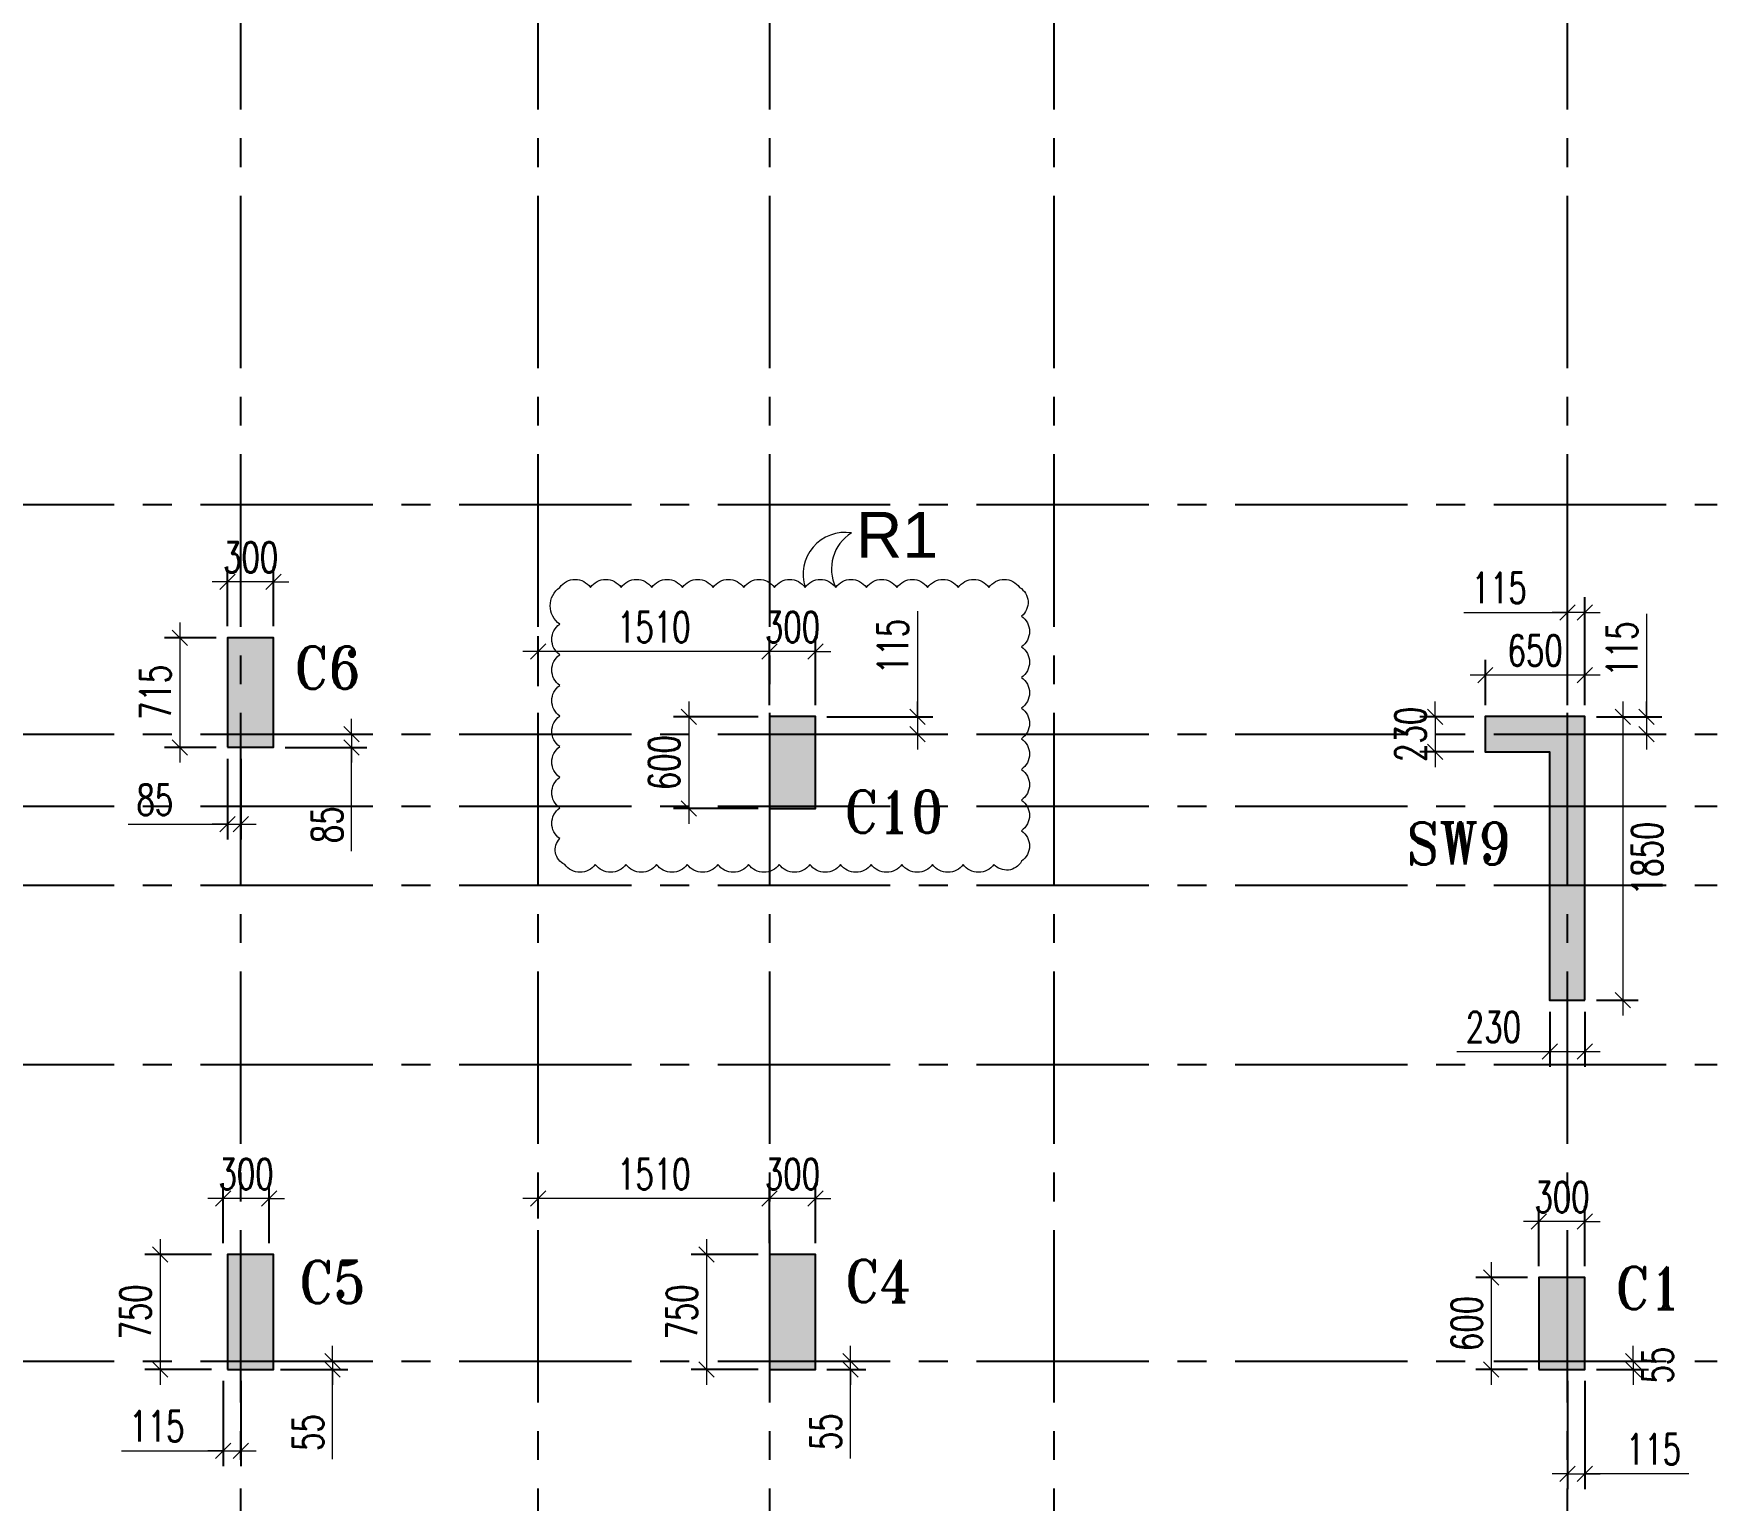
# Model space of a CAD drawing. Header units: millimetres. Extents: x 1363246 to 1691641, y -112430 to 78417.
# Drawn here: x 1431980 to 1442964, y -17873 to -8302 of the extents above; entities that cross this region are included whole.
import ezdxf

# ---------------------------------------------------------------- set-up
doc = ezdxf.new("R2010")
doc.units = ezdxf.units.MM
doc.header["$LTSCALE"] = 500
doc.header["$MEASUREMENT"] = 0
doc.header["$PDMODE"] = 34
for name, pattern in [('CONTINOUS', [0]), ('DASHDOT', [1, 0.5, -0.25, 0, -0.25]), ('Site$0$CENTER2', [1.125, 0.75, -0.125, 0.125, -0.125])]:
    doc.linetypes.add(name, pattern=pattern)
doc.layers.get('Defpoints').update_dxf_attribs({"lineweight": 0})
for name, color, linetype, lineweight in [('ARWO', 1, 'Continuous', 18), ('COL. NO.', 1, 'DASHDOT', 15), ('CUT OUT', 1, 'Continuous', 13), ('dim-M', 1, 'Continuous', 15), ('S - SUNK', 251, 'Continuous', 0), ('TEXT2MM', 3, 'Continuous', 18), ('TOWER COL HATCH', 253, 'Continuous', 20)]:
    doc.layers.add(name, color=color, linetype=linetype, lineweight=lineweight)
for name, color, linetype in [('GLASS', 5, 'Continuous'), ('GRID', 7, 'Continuous'), ('TOWER AREA COLUMN.', 6, 'Continuous')]:
    doc.layers.add(name, color=color, linetype=linetype)
doc.styles.add('2MM', font='romans.shx', dxfattribs={"width": 0.7})
doc.styles.add('3mm', font='arial.ttf')
doc.styles.add('ROMANT', font='romant__.ttf', dxfattribs={"width": 0.9, "height": 600})
doc.dimstyles.new('RAJESH', dxfattribs={"dimtxt": 200, "dimasz": 180, "dimexe": 100, "dimexo": 250, "dimgap": 50, "dimtad": 2, "dimdec": 0, "dimzin": 1, "dimdsep": 46, "dimtxsty": '2MM', "dimblk": 'OBLIQUE', "dimcen": 0, "dimdle": 100, "dimclrd": 1, "dimclre": 1, "dimclrt": 3, "dimadec": 0, "dimazin": 0, "dimtfac": 1, "dimtdec": 0, "dimtix": 1, "dimtmove": 2, "dimatfit": 3, "dimfxl": 0, "dimtolj": 1, "dimlwd": -1, "dimarcsym": 0})

# ---------------------------------------------------------------- blocks, each defined once
blk = doc.blocks.new('EEE')
at = {"layer": 'GRID', "color": 16, "linetype": 'Site$0$CENTER2', "ltscale": 3}
for points in [[(1433330.6, 258923.2), (1433330.6, 223711.9)], [(1435270.6, 258923.2), (1435270.6, 223711.9)], [(1436780.6, 258923.2), (1436780.6, 223711.9)], [(1438635.6, 258923.2), (1438635.6, 223711.9)], [(1441985.6, 258923.2), (1441985.6, 223711.9)], [(1363880.9, 246783.6), (1442964.5, 246783.6)], [(1363880.9, 245284), (1442964.5, 245284)], [(1363880.9, 244813.8), (1442964.5, 244813.8)], [(1363880.9, 244299), (1442964.5, 244299)], [(1363880.9, 243128.8), (1442964.5, 243128.8)], [(1363880.9, 241193.8), (1442964.5, 241193.8)]]:
    blk.add_lwpolyline(points, dxfattribs=at)
blk = doc.blocks.new('3tgra')
at = {"layer": 'TOWER COL HATCH'}
h = blk.add_hatch(color=253, dxfattribs=at)
h.dxf.hatch_style = 1
h.paths.add_polyline_path([(1374496, 84657), (1374196, 84657), (1374196, 85372), (1374496, 85372)])
h = blk.add_hatch(color=253, dxfattribs=at)
h.dxf.hatch_style = 1
h.paths.add_polyline_path([(1365641, 83007), (1365641, 84857), (1366291, 84857), (1366291, 84627), (1365871, 84627), (1365871, 83007)])
h = blk.add_hatch(color=253, dxfattribs=at)
h.dxf.hatch_style = 1
h.paths.add_polyline_path([(1370961, 84257), (1370661, 84257), (1370661, 84857), (1370961, 84857)])
h = blk.add_hatch(color=253, dxfattribs=at)
h.dxf.hatch_style = 1
h.paths.add_polyline_path([(1370961, 80597), (1370661, 80597), (1370661, 81347), (1370961, 81347)])
h = blk.add_hatch(color=253, dxfattribs=at)
h.dxf.hatch_style = 1
h.paths.add_polyline_path([(1374496, 80597), (1374196, 80597), (1374196, 81347), (1374496, 81347)])
h = blk.add_hatch(color=253, dxfattribs=at)
h.dxf.hatch_style = 1
h.paths.add_polyline_path([(1365941, 80597), (1365641, 80597), (1365641, 81197), (1365941, 81197)])
at = {"layer": 'TOWER AREA COLUMN.', "color": 4}
for points in [[(1374496, 84657), (1374196, 84657), (1374196, 85372), (1374496, 85372)], [(1370961, 84257), (1370661, 84257), (1370661, 84857), (1370961, 84857)], [(1370961, 80597), (1370661, 80597), (1370661, 81347), (1370961, 81347)], [(1374496, 80597), (1374196, 80597), (1374196, 81347), (1374496, 81347)], [(1365941, 80597), (1365641, 80597), (1365641, 81197), (1365941, 81197)]]:
    blk.add_lwpolyline(points, close=True, dxfattribs=at)
blk.add_lwpolyline([(1365641, 83007), (1365641, 84857), (1366291, 84857), (1366291, 84627), (1365871, 84627), (1365871, 83007), (1365641, 83007)], dxfattribs=at)
blk = doc.blocks.new('_Oblique')
at = {"color": 0, "linetype": 'ByBlock', "lineweight": -2}
blk.add_line((-0.5, -0.5), (0.5, 0.5), dxfattribs=at)
blk = doc.blocks.new('*D650')
at = {"layer": 'Defpoints', "color": 0, "ltscale": 100, "transparency": 16777216}
for p in [(1433246, -11879), (1433246, -12244), (1433546, -12244)]:
    blk.add_point(p, dxfattribs=at)
at = {"layer": 'dim-M', "color": 1, "lineweight": -2, "ltscale": 100, "transparency": 16777216}
for p, q in [((1433246, -12169), (1433246, -11779)), ((1433546, -12169), (1433546, -11779))]:
    blk.add_line(p, q, dxfattribs=at)
at = {"layer": 'dim-M', "color": 1, "ltscale": 100, "transparency": 16777216}
for p, q in [((1433246, -11879), (1433146, -11879)), ((1433546, -11879), (1433246, -11879)), ((1433546, -11879), (1433646, -11879))]:
    blk.add_line(p, q, dxfattribs=at)
at = {"layer": 'dim-M', "color": 1, "ltscale": 100, "transparency": 16777216, "xscale": 100, "yscale": 100, "zscale": 100}
blk.add_blockref('_Oblique', (1433246, -11879), dxfattribs=at)
at = {"layer": 'dim-M', "color": 1, "ltscale": 100, "transparency": 16777216, "xscale": 100, "yscale": 100, "zscale": 100, "rotation": 180}
blk.add_blockref('_Oblique', (1433546, -11879), dxfattribs=at)
at = {"layer": 'dim-M', "color": 3, "ltscale": 100, "transparency": 16777216, "insert": (1433396, -11719), "char_height": 200, "attachment_point": 5, "style": '2MM'}
blk.add_mtext('\\A1;300', dxfattribs=at)
blk = doc.blocks.new('*D651')
at = {"layer": 'Defpoints', "color": 0, "ltscale": 100, "transparency": 16777216}
for p in [(1433246, -12244), (1432935, -12959), (1433246, -12959)]:
    blk.add_point(p, dxfattribs=at)
at = {"layer": 'dim-M', "color": 1, "ltscale": 100, "transparency": 16777216}
blk.add_line((1432935, -12144), (1432935, -13059), dxfattribs=at)
at = {"layer": 'dim-M', "color": 1, "lineweight": -2, "ltscale": 100, "transparency": 16777216}
for p, q in [((1433171, -12244), (1432835, -12244)), ((1433171, -12959), (1432835, -12959))]:
    blk.add_line(p, q, dxfattribs=at)
at = {"layer": 'dim-M', "color": 1, "ltscale": 100, "transparency": 16777216, "xscale": 100, "yscale": 100, "zscale": 100}
for p, rotation in [((1432935, -12244), 90), ((1432935, -12959), 270)]:
    blk.add_blockref('_Oblique', p, dxfattribs=dict(at, rotation=rotation))
at = {"layer": 'dim-M', "color": 3, "ltscale": 100, "transparency": 16777216, "insert": (1432775, -12601), "char_height": 200, "attachment_point": 5, "rotation": 90, "style": '2MM'}
blk.add_mtext('\\A1;715', dxfattribs=at)
blk = doc.blocks.new('*D652')
at = {"layer": 'Defpoints', "color": 0, "ltscale": 100, "transparency": 16777216}
for p in [(1433546, -12874), (1433546, -12959), (1434055, -12959)]:
    blk.add_point(p, dxfattribs=at)
at = {"layer": 'dim-M', "color": 1, "ltscale": 100, "transparency": 16777216}
for p, q in [((1434055, -12874), (1434055, -12774)), ((1434055, -12874), (1434055, -12959)), ((1434055, -12874), (1434055, -12959)), ((1434055, -12959), (1434055, -13059)), ((1434055, -13637), (1434055, -12959))]:
    blk.add_line(p, q, dxfattribs=at)
at = {"layer": 'dim-M', "color": 1, "lineweight": -2, "ltscale": 100, "transparency": 16777216}
for p, q in [((1433621, -12874), (1434155, -12874)), ((1433621, -12959), (1434155, -12959))]:
    blk.add_line(p, q, dxfattribs=at)
at = {"layer": 'dim-M', "color": 1, "ltscale": 100, "transparency": 16777216, "xscale": 100, "yscale": 100, "zscale": 100}
for p, rotation in [((1434055, -12874), 270), ((1434055, -12959), 90)]:
    blk.add_blockref('_Oblique', p, dxfattribs=dict(at, rotation=rotation))
at = {"layer": 'dim-M', "color": 3, "ltscale": 100, "transparency": 16777216, "insert": (1433895, -13464), "char_height": 200, "attachment_point": 5, "rotation": 90, "style": '2MM'}
blk.add_mtext('\\A1;85', dxfattribs=at)
blk = doc.blocks.new('*D653')
at = {"layer": 'Defpoints', "color": 0, "ltscale": 100, "transparency": 16777216}
for p in [(1433246, -12959), (1433331, -12959), (1433331, -13461)]:
    blk.add_point(p, dxfattribs=at)
at = {"layer": 'dim-M', "color": 1, "lineweight": -2, "ltscale": 100, "transparency": 16777216}
for p, q in [((1433246, -13034), (1433246, -13561)), ((1433331, -13034), (1433331, -13561))]:
    blk.add_line(p, q, dxfattribs=at)
at = {"layer": 'dim-M', "color": 1, "ltscale": 100, "transparency": 16777216}
for p, q in [((1432598, -13461), (1433246, -13461)), ((1433246, -13461), (1433146, -13461)), ((1433246, -13461), (1433331, -13461)), ((1433246, -13461), (1433331, -13461)), ((1433331, -13461), (1433431, -13461))]:
    blk.add_line(p, q, dxfattribs=at)
at = {"layer": 'dim-M', "color": 1, "ltscale": 100, "transparency": 16777216, "xscale": 100, "yscale": 100, "zscale": 100}
blk.add_blockref('_Oblique', (1433246, -13461), dxfattribs=at)
at = {"layer": 'dim-M', "color": 1, "ltscale": 100, "transparency": 16777216, "xscale": 100, "yscale": 100, "zscale": 100, "rotation": 180}
blk.add_blockref('_Oblique', (1433331, -13461), dxfattribs=at)
at = {"layer": 'dim-M', "color": 3, "ltscale": 100, "transparency": 16777216, "insert": (1432771, -13301), "char_height": 200, "attachment_point": 5, "style": '2MM'}
blk.add_mtext('\\A1;85', dxfattribs=at)
blk = doc.blocks.new('*D654')
at = {"layer": 'Defpoints', "color": 0, "ltscale": 100, "transparency": 16777216}
for p in [(1436781, -12334), (1436781, -12759), (1437081, -12759)]:
    blk.add_point(p, dxfattribs=at)
at = {"layer": 'dim-M', "color": 1, "lineweight": -2, "ltscale": 100, "transparency": 16777216}
for p, q in [((1436781, -12684), (1436781, -12234)), ((1437081, -12684), (1437081, -12234))]:
    blk.add_line(p, q, dxfattribs=at)
at = {"layer": 'dim-M', "color": 1, "ltscale": 100, "transparency": 16777216}
for p, q in [((1436781, -12334), (1436681, -12334)), ((1437081, -12334), (1436781, -12334)), ((1437081, -12334), (1437181, -12334))]:
    blk.add_line(p, q, dxfattribs=at)
at = {"layer": 'dim-M', "color": 1, "ltscale": 100, "transparency": 16777216, "xscale": 100, "yscale": 100, "zscale": 100}
blk.add_blockref('_Oblique', (1436781, -12334), dxfattribs=at)
at = {"layer": 'dim-M', "color": 1, "ltscale": 100, "transparency": 16777216, "xscale": 100, "yscale": 100, "zscale": 100, "rotation": 180}
blk.add_blockref('_Oblique', (1437081, -12334), dxfattribs=at)
at = {"layer": 'dim-M', "color": 3, "ltscale": 100, "transparency": 16777216, "insert": (1436931, -12174), "char_height": 200, "attachment_point": 5, "style": '2MM'}
blk.add_mtext('\\A1;300', dxfattribs=at)
blk = doc.blocks.new('*D655')
at = {"layer": 'Defpoints', "color": 0, "ltscale": 100, "transparency": 16777216}
for p in [(1436781, -12759), (1436254, -13359), (1436781, -13359)]:
    blk.add_point(p, dxfattribs=at)
at = {"layer": 'dim-M', "color": 1, "ltscale": 100, "transparency": 16777216}
blk.add_line((1436254, -12659), (1436254, -13459), dxfattribs=at)
at = {"layer": 'dim-M', "color": 1, "lineweight": -2, "ltscale": 100, "transparency": 16777216}
for p, q in [((1436706, -12759), (1436154, -12759)), ((1436706, -13359), (1436154, -13359))]:
    blk.add_line(p, q, dxfattribs=at)
at = {"layer": 'dim-M', "color": 1, "ltscale": 100, "transparency": 16777216, "xscale": 100, "yscale": 100, "zscale": 100}
for p, rotation in [((1436254, -12759), 90), ((1436254, -13359), 270)]:
    blk.add_blockref('_Oblique', p, dxfattribs=dict(at, rotation=rotation))
at = {"layer": 'dim-M', "color": 3, "ltscale": 100, "transparency": 16777216, "insert": (1436094, -13059), "char_height": 200, "attachment_point": 5, "rotation": 90, "style": '2MM'}
blk.add_mtext('\\A1;600', dxfattribs=at)
blk = doc.blocks.new('*D656')
at = {"layer": 'Defpoints', "color": 0, "ltscale": 100, "transparency": 16777216}
for p in [(1437081, -12759), (1437081, -12874), (1437746, -12874)]:
    blk.add_point(p, dxfattribs=at)
at = {"layer": 'dim-M', "color": 1, "ltscale": 100, "transparency": 16777216}
for p, q in [((1437746, -12071), (1437746, -12759)), ((1437746, -12759), (1437746, -12659)), ((1437746, -12759), (1437746, -12874)), ((1437746, -12759), (1437746, -12874)), ((1437746, -12874), (1437746, -12974))]:
    blk.add_line(p, q, dxfattribs=at)
at = {"layer": 'dim-M', "color": 1, "lineweight": -2, "ltscale": 100, "transparency": 16777216}
for p, q in [((1437156, -12759), (1437846, -12759)), ((1437156, -12874), (1437846, -12874))]:
    blk.add_line(p, q, dxfattribs=at)
at = {"layer": 'dim-M', "color": 1, "ltscale": 100, "transparency": 16777216, "xscale": 100, "yscale": 100, "zscale": 100}
for p, rotation in [((1437746, -12759), 270), ((1437746, -12874), 90)]:
    blk.add_blockref('_Oblique', p, dxfattribs=dict(at, rotation=rotation))
at = {"layer": 'dim-M', "color": 3, "ltscale": 100, "transparency": 16777216, "insert": (1437586, -12301), "char_height": 200, "attachment_point": 5, "rotation": 90, "style": '2MM'}
blk.add_mtext('\\A1;115', dxfattribs=at)
blk = doc.blocks.new('*D657')
at = {"layer": 'Defpoints', "color": 0, "ltscale": 100, "transparency": 16777216}
for p in [(1433216, -15904), (1433216, -16269), (1433516, -16269)]:
    blk.add_point(p, dxfattribs=at)
at = {"layer": 'dim-M', "color": 1, "lineweight": -2, "ltscale": 100, "transparency": 16777216}
for p, q in [((1433216, -16194), (1433216, -15804)), ((1433516, -16194), (1433516, -15804))]:
    blk.add_line(p, q, dxfattribs=at)
at = {"layer": 'dim-M', "color": 1, "ltscale": 100, "transparency": 16777216}
for p, q in [((1433216, -15904), (1433116, -15904)), ((1433516, -15904), (1433216, -15904)), ((1433516, -15904), (1433616, -15904))]:
    blk.add_line(p, q, dxfattribs=at)
at = {"layer": 'dim-M', "color": 1, "ltscale": 100, "transparency": 16777216, "xscale": 100, "yscale": 100, "zscale": 100}
blk.add_blockref('_Oblique', (1433216, -15904), dxfattribs=at)
at = {"layer": 'dim-M', "color": 1, "ltscale": 100, "transparency": 16777216, "xscale": 100, "yscale": 100, "zscale": 100, "rotation": 180}
blk.add_blockref('_Oblique', (1433516, -15904), dxfattribs=at)
at = {"layer": 'dim-M', "color": 3, "ltscale": 100, "transparency": 16777216, "insert": (1433366, -15744), "char_height": 200, "attachment_point": 5, "style": '2MM'}
blk.add_mtext('\\A1;300', dxfattribs=at)
blk = doc.blocks.new('*D658')
at = {"layer": 'Defpoints', "color": 0, "ltscale": 100, "transparency": 16777216}
for p in [(1433216, -16269), (1432805, -17019), (1433216, -17019)]:
    blk.add_point(p, dxfattribs=at)
at = {"layer": 'dim-M', "color": 1, "ltscale": 100, "transparency": 16777216}
blk.add_line((1432805, -16169), (1432805, -17119), dxfattribs=at)
at = {"layer": 'dim-M', "color": 1, "lineweight": -2, "ltscale": 100, "transparency": 16777216}
for p, q in [((1433141, -16269), (1432705, -16269)), ((1433141, -17019), (1432705, -17019))]:
    blk.add_line(p, q, dxfattribs=at)
at = {"layer": 'dim-M', "color": 1, "ltscale": 100, "transparency": 16777216, "xscale": 100, "yscale": 100, "zscale": 100}
for p, rotation in [((1432805, -16269), 90), ((1432805, -17019), 270)]:
    blk.add_blockref('_Oblique', p, dxfattribs=dict(at, rotation=rotation))
at = {"layer": 'dim-M', "color": 3, "ltscale": 100, "transparency": 16777216, "insert": (1432645, -16644), "char_height": 200, "attachment_point": 5, "rotation": 90, "style": '2MM'}
blk.add_mtext('\\A1;750', dxfattribs=at)
blk = doc.blocks.new('*D659')
at = {"layer": 'Defpoints', "color": 0, "ltscale": 100, "transparency": 16777216}
for p in [(1436781, -15904), (1436781, -16269), (1437081, -16269)]:
    blk.add_point(p, dxfattribs=at)
at = {"layer": 'dim-M', "color": 1, "lineweight": -2, "ltscale": 100, "transparency": 16777216}
for p, q in [((1436781, -16194), (1436781, -15804)), ((1437081, -16194), (1437081, -15804))]:
    blk.add_line(p, q, dxfattribs=at)
at = {"layer": 'dim-M', "color": 1, "ltscale": 100, "transparency": 16777216}
for p, q in [((1436781, -15904), (1436681, -15904)), ((1437081, -15904), (1436781, -15904)), ((1437081, -15904), (1437181, -15904))]:
    blk.add_line(p, q, dxfattribs=at)
at = {"layer": 'dim-M', "color": 1, "ltscale": 100, "transparency": 16777216, "xscale": 100, "yscale": 100, "zscale": 100}
blk.add_blockref('_Oblique', (1436781, -15904), dxfattribs=at)
at = {"layer": 'dim-M', "color": 1, "ltscale": 100, "transparency": 16777216, "xscale": 100, "yscale": 100, "zscale": 100, "rotation": 180}
blk.add_blockref('_Oblique', (1437081, -15904), dxfattribs=at)
at = {"layer": 'dim-M', "color": 3, "ltscale": 100, "transparency": 16777216, "insert": (1436931, -15744), "char_height": 200, "attachment_point": 5, "style": '2MM'}
blk.add_mtext('\\A1;300', dxfattribs=at)
blk = doc.blocks.new('*D660')
at = {"layer": 'Defpoints', "color": 0, "ltscale": 100, "transparency": 16777216}
for p in [(1436781, -16269), (1436370, -17019), (1436781, -17019)]:
    blk.add_point(p, dxfattribs=at)
at = {"layer": 'dim-M', "color": 1, "ltscale": 100, "transparency": 16777216}
blk.add_line((1436370, -16169), (1436370, -17119), dxfattribs=at)
at = {"layer": 'dim-M', "color": 1, "lineweight": -2, "ltscale": 100, "transparency": 16777216}
for p, q in [((1436706, -16269), (1436270, -16269)), ((1436706, -17019), (1436270, -17019))]:
    blk.add_line(p, q, dxfattribs=at)
at = {"layer": 'dim-M', "color": 1, "ltscale": 100, "transparency": 16777216, "xscale": 100, "yscale": 100, "zscale": 100}
for p, rotation in [((1436370, -16269), 90), ((1436370, -17019), 270)]:
    blk.add_blockref('_Oblique', p, dxfattribs=dict(at, rotation=rotation))
at = {"layer": 'dim-M', "color": 3, "ltscale": 100, "transparency": 16777216, "insert": (1436210, -16644), "char_height": 200, "attachment_point": 5, "rotation": 90, "style": '2MM'}
blk.add_mtext('\\A1;750', dxfattribs=at)
blk = doc.blocks.new('*D661')
at = {"layer": 'Defpoints', "color": 0, "ltscale": 100, "transparency": 16777216}
for p in [(1433516, -16964), (1433516, -17019), (1433931, -17019)]:
    blk.add_point(p, dxfattribs=at)
at = {"layer": 'dim-M', "color": 1, "ltscale": 100, "transparency": 16777216}
for p, q in [((1433931, -16964), (1433931, -16864)), ((1433931, -16964), (1433931, -17019)), ((1433931, -16964), (1433931, -17019)), ((1433931, -17019), (1433931, -17119)), ((1433931, -17605), (1433931, -17019))]:
    blk.add_line(p, q, dxfattribs=at)
at = {"layer": 'dim-M', "color": 1, "lineweight": -2, "ltscale": 100, "transparency": 16777216}
for p, q in [((1433591, -16964), (1434031, -16964)), ((1433591, -17019), (1434031, -17019))]:
    blk.add_line(p, q, dxfattribs=at)
at = {"layer": 'dim-M', "color": 1, "ltscale": 100, "transparency": 16777216, "xscale": 100, "yscale": 100, "zscale": 100}
for p, rotation in [((1433931, -16964), 270), ((1433931, -17019), 90)]:
    blk.add_blockref('_Oblique', p, dxfattribs=dict(at, rotation=rotation))
at = {"layer": 'dim-M', "color": 3, "ltscale": 100, "transparency": 16777216, "insert": (1433771, -17431), "char_height": 200, "attachment_point": 5, "rotation": 90, "style": '2MM'}
blk.add_mtext('\\A1;55', dxfattribs=at)
blk = doc.blocks.new('*D662')
at = {"layer": 'Defpoints', "color": 0, "ltscale": 100, "transparency": 16777216}
for p in [(1441801, -16054), (1441801, -16419), (1442101, -16419)]:
    blk.add_point(p, dxfattribs=at)
at = {"layer": 'dim-M', "color": 1, "lineweight": -2, "ltscale": 100, "transparency": 16777216}
for p, q in [((1441801, -16344), (1441801, -15954)), ((1442101, -16344), (1442101, -15954))]:
    blk.add_line(p, q, dxfattribs=at)
at = {"layer": 'dim-M', "color": 1, "ltscale": 100, "transparency": 16777216}
for p, q in [((1441801, -16054), (1441701, -16054)), ((1442101, -16054), (1441801, -16054)), ((1442101, -16054), (1442201, -16054))]:
    blk.add_line(p, q, dxfattribs=at)
at = {"layer": 'dim-M', "color": 1, "ltscale": 100, "transparency": 16777216, "xscale": 100, "yscale": 100, "zscale": 100}
blk.add_blockref('_Oblique', (1441801, -16054), dxfattribs=at)
at = {"layer": 'dim-M', "color": 1, "ltscale": 100, "transparency": 16777216, "xscale": 100, "yscale": 100, "zscale": 100, "rotation": 180}
blk.add_blockref('_Oblique', (1442101, -16054), dxfattribs=at)
at = {"layer": 'dim-M', "color": 3, "ltscale": 100, "transparency": 16777216, "insert": (1441951, -15894), "char_height": 200, "attachment_point": 5, "style": '2MM'}
blk.add_mtext('\\A1;300', dxfattribs=at)
blk = doc.blocks.new('*D663')
at = {"layer": 'Defpoints', "color": 0, "ltscale": 100, "transparency": 16777216}
for p in [(1441801, -16419), (1441490, -17019), (1441801, -17019)]:
    blk.add_point(p, dxfattribs=at)
at = {"layer": 'dim-M', "color": 1, "ltscale": 100, "transparency": 16777216}
blk.add_line((1441490, -16319), (1441490, -17119), dxfattribs=at)
at = {"layer": 'dim-M', "color": 1, "lineweight": -2, "ltscale": 100, "transparency": 16777216}
for p, q in [((1441726, -16419), (1441390, -16419)), ((1441726, -17019), (1441390, -17019))]:
    blk.add_line(p, q, dxfattribs=at)
at = {"layer": 'dim-M', "color": 1, "ltscale": 100, "transparency": 16777216, "xscale": 100, "yscale": 100, "zscale": 100}
for p, rotation in [((1441490, -16419), 90), ((1441490, -17019), 270)]:
    blk.add_blockref('_Oblique', p, dxfattribs=dict(at, rotation=rotation))
at = {"layer": 'dim-M', "color": 3, "ltscale": 100, "transparency": 16777216, "insert": (1441330, -16719), "char_height": 200, "attachment_point": 5, "rotation": 90, "style": '2MM'}
blk.add_mtext('\\A1;600', dxfattribs=at)
blk = doc.blocks.new('*D664')
at = {"layer": 'Defpoints', "color": 0, "ltscale": 100, "transparency": 16777216}
for p in [(1442101, -16964), (1442101, -17019), (1442416, -17019)]:
    blk.add_point(p, dxfattribs=at)
at = {"layer": 'dim-M', "color": 1, "ltscale": 100, "transparency": 16777216}
for p, q in [((1442416, -16964), (1442416, -16864)), ((1442416, -16964), (1442416, -17019)), ((1442416, -17019), (1442416, -17119))]:
    blk.add_line(p, q, dxfattribs=at)
at = {"layer": 'dim-M', "color": 1, "lineweight": -2, "ltscale": 100, "transparency": 16777216}
for p, q in [((1442176, -16964), (1442516, -16964)), ((1442176, -17019), (1442516, -17019))]:
    blk.add_line(p, q, dxfattribs=at)
at = {"layer": 'dim-M', "color": 1, "ltscale": 100, "transparency": 16777216, "xscale": 100, "yscale": 100, "zscale": 100}
for p, rotation in [((1442416, -16964), 270), ((1442416, -17019), 90)]:
    blk.add_blockref('_Oblique', p, dxfattribs=dict(at, rotation=rotation))
at = {"layer": 'dim-M', "color": 3, "ltscale": 100, "transparency": 16777216, "insert": (1442576, -16991), "char_height": 200, "attachment_point": 5, "rotation": 90, "style": '2MM'}
blk.add_mtext('\\A1;55', dxfattribs=at)
blk = doc.blocks.new('*D665')
at = {"layer": 'Defpoints', "color": 0, "ltscale": 100, "transparency": 16777216}
for p in [(1441986, -17019), (1442101, -17019), (1442101, -17700)]:
    blk.add_point(p, dxfattribs=at)
at = {"layer": 'dim-M', "color": 1, "lineweight": -2, "ltscale": 100, "transparency": 16777216}
for p, q in [((1441986, -17094), (1441986, -17800)), ((1442101, -17094), (1442101, -17800))]:
    blk.add_line(p, q, dxfattribs=at)
at = {"layer": 'dim-M', "color": 1, "ltscale": 100, "transparency": 16777216}
for p, q in [((1441986, -17700), (1441886, -17700)), ((1441986, -17700), (1442101, -17700)), ((1441986, -17700), (1442101, -17700)), ((1442101, -17700), (1442201, -17700)), ((1442778, -17700), (1442101, -17700))]:
    blk.add_line(p, q, dxfattribs=at)
at = {"layer": 'dim-M', "color": 1, "ltscale": 100, "transparency": 16777216, "xscale": 100, "yscale": 100, "zscale": 100}
blk.add_blockref('_Oblique', (1441986, -17700), dxfattribs=at)
at = {"layer": 'dim-M', "color": 1, "ltscale": 100, "transparency": 16777216, "xscale": 100, "yscale": 100, "zscale": 100, "rotation": 180}
blk.add_blockref('_Oblique', (1442101, -17700), dxfattribs=at)
at = {"layer": 'dim-M', "color": 3, "ltscale": 100, "transparency": 16777216, "insert": (1442548, -17540), "char_height": 200, "attachment_point": 5, "style": '2MM'}
blk.add_mtext('\\A1;115', dxfattribs=at)
blk = doc.blocks.new('*D864')
at = {"layer": 'Defpoints', "color": 0, "ltscale": 100, "transparency": 16777216}
for p in [(1435271, -12334), (1435271, -12634), (1436781, -12759)]:
    blk.add_point(p, dxfattribs=at)
at = {"layer": 'dim-M', "color": 1, "lineweight": -2, "ltscale": 100, "transparency": 16777216}
for p, q in [((1435271, -12559), (1435271, -12234)), ((1436781, -12684), (1436781, -12234))]:
    blk.add_line(p, q, dxfattribs=at)
at = {"layer": 'dim-M', "color": 1, "ltscale": 100, "transparency": 16777216}
blk.add_line((1436881, -12334), (1435171, -12334), dxfattribs=at)
at = {"layer": 'dim-M', "color": 1, "ltscale": 100, "transparency": 16777216, "xscale": 100, "yscale": 100, "zscale": 100, "rotation": 180}
blk.add_blockref('_Oblique', (1435271, -12334), dxfattribs=at)
at = {"layer": 'dim-M', "color": 1, "ltscale": 100, "transparency": 16777216, "xscale": 100, "yscale": 100, "zscale": 100}
blk.add_blockref('_Oblique', (1436781, -12334), dxfattribs=at)
at = {"layer": 'dim-M', "color": 3, "ltscale": 100, "transparency": 16777216, "insert": (1436026, -12174), "char_height": 200, "attachment_point": 5, "style": '2MM'}
blk.add_mtext('\\A1;1510', dxfattribs=at)
blk = doc.blocks.new('*D865')
at = {"layer": 'Defpoints', "color": 0, "ltscale": 100, "transparency": 16777216}
for p in [(1441451, -12487), (1441451, -12759), (1442101, -12759)]:
    blk.add_point(p, dxfattribs=at)
at = {"layer": 'dim-M', "color": 1, "lineweight": -2, "ltscale": 100, "transparency": 16777216}
for p, q in [((1441451, -12684), (1441451, -12387)), ((1442101, -12684), (1442101, -12387))]:
    blk.add_line(p, q, dxfattribs=at)
at = {"layer": 'dim-M', "color": 1, "ltscale": 100, "transparency": 16777216}
blk.add_line((1442201, -12487), (1441351, -12487), dxfattribs=at)
at = {"layer": 'dim-M', "color": 1, "ltscale": 100, "transparency": 16777216, "xscale": 100, "yscale": 100, "zscale": 100, "rotation": 180}
blk.add_blockref('_Oblique', (1441451, -12487), dxfattribs=at)
at = {"layer": 'dim-M', "color": 1, "ltscale": 100, "transparency": 16777216, "xscale": 100, "yscale": 100, "zscale": 100}
blk.add_blockref('_Oblique', (1442101, -12487), dxfattribs=at)
at = {"layer": 'dim-M', "color": 3, "ltscale": 100, "transparency": 16777216, "insert": (1441776, -12327), "char_height": 200, "attachment_point": 5, "style": '2MM'}
blk.add_mtext('\\A1;650', dxfattribs=at)
blk = doc.blocks.new('*D866')
at = {"layer": 'Defpoints', "color": 0, "ltscale": 100, "transparency": 16777216}
for p in [(1441451, -12759), (1441123, -12989), (1441451, -12989)]:
    blk.add_point(p, dxfattribs=at)
at = {"layer": 'dim-M', "color": 1, "ltscale": 100, "transparency": 16777216}
for p, q in [((1441123, -12759), (1441123, -12659)), ((1441123, -12759), (1441123, -12989)), ((1441123, -12989), (1441123, -13089))]:
    blk.add_line(p, q, dxfattribs=at)
at = {"layer": 'dim-M', "color": 1, "lineweight": -2, "ltscale": 100, "transparency": 16777216}
for p, q in [((1441376, -12759), (1441023, -12759)), ((1441376, -12989), (1441023, -12989))]:
    blk.add_line(p, q, dxfattribs=at)
at = {"layer": 'dim-M', "color": 1, "ltscale": 100, "transparency": 16777216, "xscale": 100, "yscale": 100, "zscale": 100}
for p, rotation in [((1441123, -12759), 270), ((1441123, -12989), 90)]:
    blk.add_blockref('_Oblique', p, dxfattribs=dict(at, rotation=rotation))
at = {"layer": 'dim-M', "color": 3, "ltscale": 100, "transparency": 16777216, "insert": (1440963, -12874), "char_height": 200, "attachment_point": 5, "rotation": 90, "style": '2MM'}
blk.add_mtext('\\A1;230', dxfattribs=at)
blk = doc.blocks.new('*D867')
at = {"layer": 'Defpoints', "color": 0, "ltscale": 100, "transparency": 16777216}
for p in [(1441871, -14609), (1442101, -14609), (1442101, -14944)]:
    blk.add_point(p, dxfattribs=at)
at = {"layer": 'dim-M', "color": 1, "lineweight": -2, "ltscale": 100, "transparency": 16777216}
for p, q in [((1441871, -14684), (1441871, -15044)), ((1442101, -14684), (1442101, -15044))]:
    blk.add_line(p, q, dxfattribs=at)
at = {"layer": 'dim-M', "color": 1, "ltscale": 100, "transparency": 16777216}
for p, q in [((1441264, -14944), (1441871, -14944)), ((1441771, -14944), (1442201, -14944))]:
    blk.add_line(p, q, dxfattribs=at)
at = {"layer": 'dim-M', "color": 1, "ltscale": 100, "transparency": 16777216, "xscale": 100, "yscale": 100, "zscale": 100, "rotation": 180}
blk.add_blockref('_Oblique', (1441871, -14944), dxfattribs=at)
at = {"layer": 'dim-M', "color": 1, "ltscale": 100, "transparency": 16777216, "xscale": 100, "yscale": 100, "zscale": 100}
blk.add_blockref('_Oblique', (1442101, -14944), dxfattribs=at)
at = {"layer": 'dim-M', "color": 3, "ltscale": 100, "transparency": 16777216, "insert": (1441504, -14784), "char_height": 200, "attachment_point": 5, "style": '2MM'}
blk.add_mtext('\\A1;230', dxfattribs=at)
blk = doc.blocks.new('*D868')
at = {"layer": 'Defpoints', "color": 0, "ltscale": 100, "transparency": 16777216}
for p in [(1442101, -12759), (1442101, -14609), (1442347, -14609)]:
    blk.add_point(p, dxfattribs=at)
at = {"layer": 'dim-M', "color": 1, "ltscale": 100, "transparency": 16777216}
blk.add_line((1442347, -12659), (1442347, -14709), dxfattribs=at)
at = {"layer": 'dim-M', "color": 1, "lineweight": -2, "ltscale": 100, "transparency": 16777216}
for p, q in [((1442176, -12759), (1442447, -12759)), ((1442176, -14609), (1442447, -14609))]:
    blk.add_line(p, q, dxfattribs=at)
at = {"layer": 'dim-M', "color": 1, "ltscale": 100, "transparency": 16777216, "xscale": 100, "yscale": 100, "zscale": 100}
for p, rotation in [((1442347, -12759), 90), ((1442347, -14609), 270)]:
    blk.add_blockref('_Oblique', p, dxfattribs=dict(at, rotation=rotation))
at = {"layer": 'dim-M', "color": 3, "ltscale": 100, "transparency": 16777216, "insert": (1442507, -13684), "char_height": 200, "attachment_point": 5, "rotation": 90, "style": '2MM'}
blk.add_mtext('\\A1;1850', dxfattribs=at)
blk = doc.blocks.new('*D869')
at = {"layer": 'Defpoints', "color": 0, "ltscale": 100, "transparency": 16777216}
for p in [(1442101, -12759), (1442101, -12874), (1442503, -12874)]:
    blk.add_point(p, dxfattribs=at)
at = {"layer": 'dim-M', "color": 1, "ltscale": 100, "transparency": 16777216}
for p, q in [((1442503, -12088), (1442503, -12759)), ((1442503, -12759), (1442503, -12659)), ((1442503, -12759), (1442503, -12874)), ((1442503, -12759), (1442503, -12874)), ((1442503, -12874), (1442503, -12974))]:
    blk.add_line(p, q, dxfattribs=at)
at = {"layer": 'dim-M', "color": 1, "lineweight": -2, "ltscale": 100, "transparency": 16777216}
for p, q in [((1442176, -12759), (1442603, -12759)), ((1442176, -12874), (1442603, -12874))]:
    blk.add_line(p, q, dxfattribs=at)
at = {"layer": 'dim-M', "color": 1, "ltscale": 100, "transparency": 16777216, "xscale": 100, "yscale": 100, "zscale": 100}
for p, rotation in [((1442503, -12759), 270), ((1442503, -12874), 90)]:
    blk.add_blockref('_Oblique', p, dxfattribs=dict(at, rotation=rotation))
at = {"layer": 'dim-M', "color": 3, "ltscale": 100, "transparency": 16777216, "insert": (1442343, -12318), "char_height": 200, "attachment_point": 5, "rotation": 90, "style": '2MM'}
blk.add_mtext('\\A1;115', dxfattribs=at)
blk = doc.blocks.new('*D870')
at = {"layer": 'Defpoints', "color": 0, "ltscale": 100, "transparency": 16777216}
for p in [(1441986, -12079), (1441986, -12759), (1442101, -12759)]:
    blk.add_point(p, dxfattribs=at)
at = {"layer": 'dim-M', "color": 1, "ltscale": 100, "transparency": 16777216}
for p, q in [((1441311, -12079), (1441986, -12079)), ((1441986, -12079), (1441886, -12079)), ((1442101, -12079), (1441986, -12079)), ((1442101, -12079), (1441986, -12079)), ((1442101, -12079), (1442201, -12079))]:
    blk.add_line(p, q, dxfattribs=at)
at = {"layer": 'dim-M', "color": 1, "lineweight": -2, "ltscale": 100, "transparency": 16777216}
for p, q in [((1441986, -12684), (1441986, -11979)), ((1442101, -12684), (1442101, -11979))]:
    blk.add_line(p, q, dxfattribs=at)
at = {"layer": 'dim-M', "color": 1, "ltscale": 100, "transparency": 16777216, "xscale": 100, "yscale": 100, "zscale": 100}
blk.add_blockref('_Oblique', (1441986, -12079), dxfattribs=at)
at = {"layer": 'dim-M', "color": 1, "ltscale": 100, "transparency": 16777216, "xscale": 100, "yscale": 100, "zscale": 100, "rotation": 180}
blk.add_blockref('_Oblique', (1442101, -12079), dxfattribs=at)
at = {"layer": 'dim-M', "color": 3, "ltscale": 100, "transparency": 16777216, "insert": (1441541, -11919), "char_height": 200, "attachment_point": 5, "style": '2MM'}
blk.add_mtext('\\A1;115', dxfattribs=at)
blk = doc.blocks.new('*D871')
at = {"layer": 'Defpoints', "color": 0, "ltscale": 100, "transparency": 16777216}
for p in [(1435271, -15904), (1435271, -16109), (1436781, -16269)]:
    blk.add_point(p, dxfattribs=at)
at = {"layer": 'dim-M', "color": 1, "lineweight": -2, "ltscale": 100, "transparency": 16777216}
for p, q in [((1435271, -16034), (1435271, -15804)), ((1436781, -16194), (1436781, -15804))]:
    blk.add_line(p, q, dxfattribs=at)
at = {"layer": 'dim-M', "color": 1, "ltscale": 100, "transparency": 16777216}
blk.add_line((1436881, -15904), (1435171, -15904), dxfattribs=at)
at = {"layer": 'dim-M', "color": 1, "ltscale": 100, "transparency": 16777216, "xscale": 100, "yscale": 100, "zscale": 100, "rotation": 180}
blk.add_blockref('_Oblique', (1435271, -15904), dxfattribs=at)
at = {"layer": 'dim-M', "color": 1, "ltscale": 100, "transparency": 16777216, "xscale": 100, "yscale": 100, "zscale": 100}
blk.add_blockref('_Oblique', (1436781, -15904), dxfattribs=at)
at = {"layer": 'dim-M', "color": 3, "ltscale": 100, "transparency": 16777216, "insert": (1436026, -15744), "char_height": 200, "attachment_point": 5, "style": '2MM'}
blk.add_mtext('\\A1;1510', dxfattribs=at)
blk = doc.blocks.new('*D872')
at = {"layer": 'Defpoints', "color": 0, "ltscale": 100, "transparency": 16777216}
for p in [(1433216, -17019), (1433331, -17019), (1433331, -17549)]:
    blk.add_point(p, dxfattribs=at)
at = {"layer": 'dim-M', "color": 1, "lineweight": -2, "ltscale": 100, "transparency": 16777216}
for p, q in [((1433216, -17094), (1433216, -17649)), ((1433331, -17094), (1433331, -17649))]:
    blk.add_line(p, q, dxfattribs=at)
at = {"layer": 'dim-M', "color": 1, "ltscale": 100, "transparency": 16777216}
for p, q in [((1432554, -17549), (1433216, -17549)), ((1433216, -17549), (1433116, -17549)), ((1433216, -17549), (1433331, -17549)), ((1433216, -17549), (1433331, -17549)), ((1433331, -17549), (1433431, -17549))]:
    blk.add_line(p, q, dxfattribs=at)
at = {"layer": 'dim-M', "color": 1, "ltscale": 100, "transparency": 16777216, "xscale": 100, "yscale": 100, "zscale": 100}
blk.add_blockref('_Oblique', (1433216, -17549), dxfattribs=at)
at = {"layer": 'dim-M', "color": 1, "ltscale": 100, "transparency": 16777216, "xscale": 100, "yscale": 100, "zscale": 100, "rotation": 180}
blk.add_blockref('_Oblique', (1433331, -17549), dxfattribs=at)
at = {"layer": 'dim-M', "color": 3, "ltscale": 100, "transparency": 16777216, "insert": (1432784, -17389), "char_height": 200, "attachment_point": 5, "style": '2MM'}
blk.add_mtext('\\A1;115', dxfattribs=at)
blk = doc.blocks.new('*D585')
at = {"layer": 'Defpoints', "color": 0, "ltscale": 100, "transparency": 16777216}
for p in [(1437081, -16964), (1437081, -17019), (1437309, -16964)]:
    blk.add_point(p, dxfattribs=at)
at = {"layer": 'dim-M', "color": 1, "ltscale": 100, "transparency": 16777216}
for p, q in [((1437309, -16964), (1437309, -16864)), ((1437309, -17019), (1437309, -16964)), ((1437309, -17019), (1437309, -16964)), ((1437309, -17019), (1437309, -17119)), ((1437309, -17599), (1437309, -17019))]:
    blk.add_line(p, q, dxfattribs=at)
at = {"layer": 'dim-M', "color": 1, "lineweight": -2, "ltscale": 100, "transparency": 16777216}
for p, q in [((1437156, -16964), (1437409, -16964)), ((1437156, -17019), (1437409, -17019))]:
    blk.add_line(p, q, dxfattribs=at)
at = {"layer": 'dim-M', "color": 1, "ltscale": 100, "transparency": 16777216, "xscale": 100, "yscale": 100, "zscale": 100}
for p, rotation in [((1437309, -16964), 270), ((1437309, -17019), 90)]:
    blk.add_blockref('_Oblique', p, dxfattribs=dict(at, rotation=rotation))
at = {"layer": 'dim-M', "color": 3, "ltscale": 100, "transparency": 16777216, "insert": (1437149, -17426), "char_height": 200, "attachment_point": 5, "rotation": 90, "style": '2MM'}
blk.add_mtext('\\A1;55', dxfattribs=at)

msp = doc.modelspace()

# ---------------------------------------------------------------- linework, layer by layer
at = {"layer": 'ARWO', "color": 1}
msp.add_lwpolyline([(1435412.7, -11915.2, -0.5205671), (1435612.7, -11915.2, -0.5205671), (1435812.7, -11915.2, -0.5205671), (1436012.7, -11915.2, -0.5205671), (1436212.7, -11915.2, -0.5205671), (1436412.7, -11915.2, -0.5205671), (1436612.7, -11915.2, -0.5205671), (1436812.7, -11915.2, -0.5205671), (1437012.7, -11915.2, -0.5205671), (1437212.7, -11915.2, -0.5205671), (1437412.7, -11915.2, -0.5205671), (1437612.7, -11915.2, -0.5205671), (1437812.7, -11915.2, -0.5205671), (1438012.7, -11915.2, -0.5205671), (1438212.7, -11915.2, -0.5205671), (1438412.7, -11915.2, -0.5205671), (1438425, -12102.9, -0.5205671), (1438425, -12302.9, -0.5205671), (1438425, -12502.9, -0.5205671), (1438425, -12702.9, -0.5205671), (1438425, -12902.9, -0.5205671), (1438425, -13102.9, -0.5205671), (1438425, -13302.9, -0.5205671), (1438425, -13502.9, -0.5205671), (1438425, -13702.9, -0.5205671), (1438244.7, -13722.6, -0.5205671), (1438044.7, -13722.6, -0.5205671), (1437844.7, -13722.6, -0.5205671), (1437644.7, -13722.6, -0.5205671), (1437444.7, -13722.6, -0.5205671), (1437244.7, -13722.6, -0.5205671), (1437044.7, -13722.6, -0.5205671), (1436844.7, -13722.6, -0.5205671), (1436644.7, -13722.6, -0.5205671), (1436444.7, -13722.6, -0.5205671), (1436244.7, -13722.6, -0.5205671), (1436044.7, -13722.6, -0.5205671), (1435844.7, -13722.6, -0.5205671), (1435644.7, -13722.6, -0.5205671), (1435444.7, -13722.6, -0.5205671), (1435412.7, -13554.6, -0.5205671), (1435412.7, -13354.6, -0.5205671), (1435412.7, -13154.6, -0.5205671), (1435412.7, -12954.6, -0.5205671), (1435412.7, -12754.6, -0.5205671), (1435412.7, -12554.6, -0.5205671), (1435412.7, -12354.6, -0.5205671), (1435412.7, -12154.6, -0.5205671)], format="xyb", close=True, dxfattribs=at)
at = {"layer": 'S - SUNK', "color": 1, "ltscale": 10}
for centre, radius, start, end in [((1437274.8, -11831.3), 275.2, 81.3767, 197.76192), ((1437464.3, -11795.2), 278.7, 122.11253, 205.50871)]:
    msp.add_arc(centre, radius, start, end, dxfattribs=at)

# ---------------------------------------------------------------- block references
at = {"layer": 'CUT OUT', "color": 4, "xscale": -1}
msp.add_blockref('3tgra', (2807741.3, -97615.5), dxfattribs=at)
at = {"layer": 'GLASS', "color": 4}
msp.add_blockref('EEE', (0, -258157.5), dxfattribs=at)

# ---------------------------------------------------------------- texts
at = {"layer": 'COL. NO.', "color": 4, "linetype": 'CONTINOUS', "style": 'ROMANT', "width": 0.9}
for s, p in [('C6', (1433681.2, -12576.5, 0)), ('C10', (1437268.4, -13516.5, 0)), ('C5', (1433712, -16585.9, 0)), ('C4', (1437274.1, -16579.1, 0)), ('C1', (1442299.6, -16625.1, 0))]:
    msp.add_text(s, height=275, dxfattribs=at).set_placement(p)
at = {"layer": 'COL. NO.', "color": 7, "linetype": 'CONTINOUS', "style": 'ROMANT', "width": 0.9}
msp.add_text('SW9', height=275, dxfattribs=at).set_placement((1440937.7, -13724.1, 0))
at = {"layer": 'TEXT2MM', "color": 1, "linetype": 'Continuous', "style": '3mm'}
msp.add_text('R1', height=300, dxfattribs=at).set_placement((1437344.8, -11722.3, 0))

# ---------------------------------------------------------------- dimensions: what is measured, and where the dimension line sits
at = {"layer": 'dim-M', "ltscale": 100}
for base, p1, p2, angle, picture, middle in [((1433245.6, -11879.2), (1433545.6, -12243.6), (1433245.6, -12243.6), 180, '*D650', (1433395.6, -11719.2)), ((1435270.6, -12334.2), (1436780.6, -12758.6), (1435270.6, -12634.1), 180, '*D864', (1436025.6, -12174.2)), ((1436780.6, -12334.2), (1437080.6, -12758.6), (1436780.6, -12758.6), 180, '*D654', (1436930.6, -12174.2)), ((1432934.9, -12958.6), (1433245.6, -12243.6), (1433245.6, -12958.6), 90, '*D651', (1432774.9, -12601.1)), ((1441450.6, -12487.1), (1442100.6, -12758.6), (1441450.6, -12758.6), 180, '*D865', (1441775.6, -12327.1)), ((1441123.1, -12988.6), (1441450.6, -12758.6), (1441450.6, -12988.6), 90, '*D866', (1440963.1, -12873.6)), ((1442347.1, -14608.6), (1442100.6, -12758.6), (1442100.6, -14608.6), 90, '*D868', (1442507.1, -13683.6)), ((1433215.6, -15904.2), (1433515.6, -16268.6), (1433215.6, -16268.6), 180, '*D657', (1433365.6, -15744.2)), ((1435270.6, -15904.2), (1436780.6, -16268.6), (1435270.6, -16109.4), 180, '*D871', (1436025.6, -15744.2)), ((1436780.6, -15904.2), (1437080.6, -16268.6), (1436780.6, -16268.6), 180, '*D659', (1436930.6, -15744.2)), ((1441800.6, -16054.2), (1442100.6, -16418.6), (1441800.6, -16418.6), 180, '*D662', (1441950.6, -15894.2)), ((1432804.9, -17018.6), (1433215.6, -16268.6), (1433215.6, -17018.6), 90, '*D658', (1432644.9, -16643.6)), ((1436369.9, -17018.6), (1436780.6, -16268.6), (1436780.6, -17018.6), 90, '*D660', (1436209.9, -16643.6)), ((1441489.9, -17018.6), (1441800.6, -16418.6), (1441800.6, -17018.6), 90, '*D663', (1441329.9, -16718.6)), ((1442416.2, -17018.6), (1442100.6, -16963.8), (1442100.6, -17018.6), 90, '*D664', (1442576.2, -16991.2))]:
    dim = msp.add_linear_dim(base=base, p1=p1, p2=p2, angle=angle, dimstyle='RAJESH', override={"dimasz": 100, "dimexo": 75, "dimgap": 60, "dimtmove": 1}, dxfattribs=at)
    dim.commit()
    dim.dimension.update_dxf_attribs({"geometry": picture, "text_midpoint": middle})
for base, p1, p2, angle, picture, middle in [((1441985.6, -12079.4), (1442100.6, -12758.6), (1441985.6, -12758.6), 180, '*D870', (1441541, -12173.5)), ((1437745.8, -12873.6), (1437080.6, -12758.6), (1437080.6, -12873.6), 90, '*D656', (1437522.2, -12301.5)), ((1442502.7, -12873.6), (1442100.6, -12758.6), (1442100.6, -12873.6), 90, '*D869', (1442572.3, -12318.4)), ((1436254.1, -13358.6), (1436780.6, -12758.6), (1436780.6, -13358.6), 90, '*D655', (1436254.1, -13058.6)), ((1434054.7, -12958.6), (1433545.6, -12873.6), (1433545.6, -12958.6), 90, '*D652', (1433886.9, -13463.9)), ((1433330.6, -13461), (1433245.6, -12958.6), (1433330.6, -12958.6), 180, '*D653', (1432770.9, -13588.7)), ((1442100.6, -14943.6), (1441870.6, -14608.6), (1442100.6, -14608.6), 180, '*D867', (1441503.8, -14883.6)), ((1433931.2, -17018.6), (1433515.6, -16963.8), (1433515.6, -17018.6), 90, '*D661', (1433991.2, -17431.3)), ((1437309.3, -16963.8), (1437080.6, -17018.6), (1437080.6, -16963.8), 90, '*D585', (1437469.3, -17425.7)), ((1433330.6, -17549.4), (1433215.6, -17018.6), (1433330.6, -17018.6), 180, '*D872', (1432783.8, -17562.5)), ((1442100.6, -17699.6), (1441985.6, -17018.6), (1442100.6, -17018.6), 180, '*D665', (1442547.5, -17710.4))]:
    dim = msp.add_linear_dim(base=base, p1=p1, p2=p2, angle=angle, dimstyle='RAJESH', override={"dimasz": 100, "dimexo": 75, "dimgap": 60, "dimtmove": 1}, dxfattribs=at)
    dim.commit()
    dim.dimension.update_dxf_attribs({"geometry": picture, "text_midpoint": middle, "dimtype": 160})

doc.saveas('drawing.dxf')
